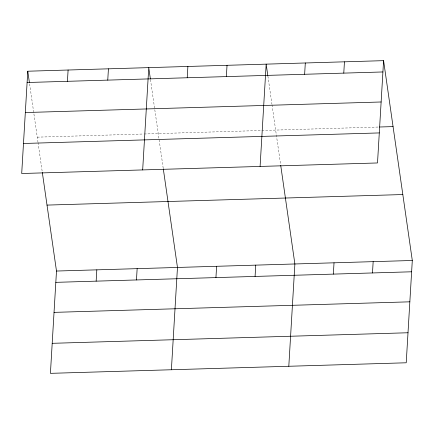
<?xml version="1.0" encoding="UTF-8"?>
<svg xmlns="http://www.w3.org/2000/svg" width="434" height="434" viewBox="0 0 434 434"><rect width="100%" height="100%" fill="white"/><g stroke="black" fill="none" stroke-linecap="round" stroke-linejoin="round"><path stroke-width="0.33" stroke-dasharray="2.17 1.63" d="M37.253 137.155L143.442 134.008M144.115 133.987L378.887 127.021M267.892 76.129L271.912 104.106M272.01 104.773L280.624 164.719M150.473 79.612L163.206 168.208M29.599 83.87L37.926 141.82M38.018 142.488L42.234 171.793"/><path stroke-width="0.65" d="M27.776 71.214L21.7 173.513L377.509 162.956L383.585 60.657L27.776 71.214L29.404 82.536M67.433 81.315L68.1 70.015M42.326 172.461L56.491 271.044L50.415 373.343L406.224 362.786L412.3 260.487L383.585 60.657M107.757 80.116L108.429 68.822M96.147 281.145L96.82 269.85M142.672 169.922L148.754 67.623L150.381 78.945M136.471 279.952L137.144 268.651M187.222 77.762L187.889 66.462M171.392 369.757L177.468 267.458L163.303 168.869M226.358 76.601L227.031 65.301M215.937 277.592L216.604 266.297M260.091 166.439L266.167 64.14L267.794 75.462M255.073 276.431L255.745 265.131M304.635 74.279L305.308 62.979M288.805 366.269L294.881 263.97L280.717 165.387M343.777 73.118L344.444 61.818M333.35 274.109L334.023 262.809M372.491 272.948L373.159 261.648M27.109 82.509L382.913 71.957M25.324 112.542L381.128 101.985M379.566 126.999L393.063 126.603M23.485 143.48L379.289 132.923M47.018 205.098L402.823 194.546M56.491 271.044L412.3 260.487M55.823 282.344L411.627 271.787M54.038 312.371L409.842 301.82M52.199 343.316L408.009 332.759"/></g></svg>
